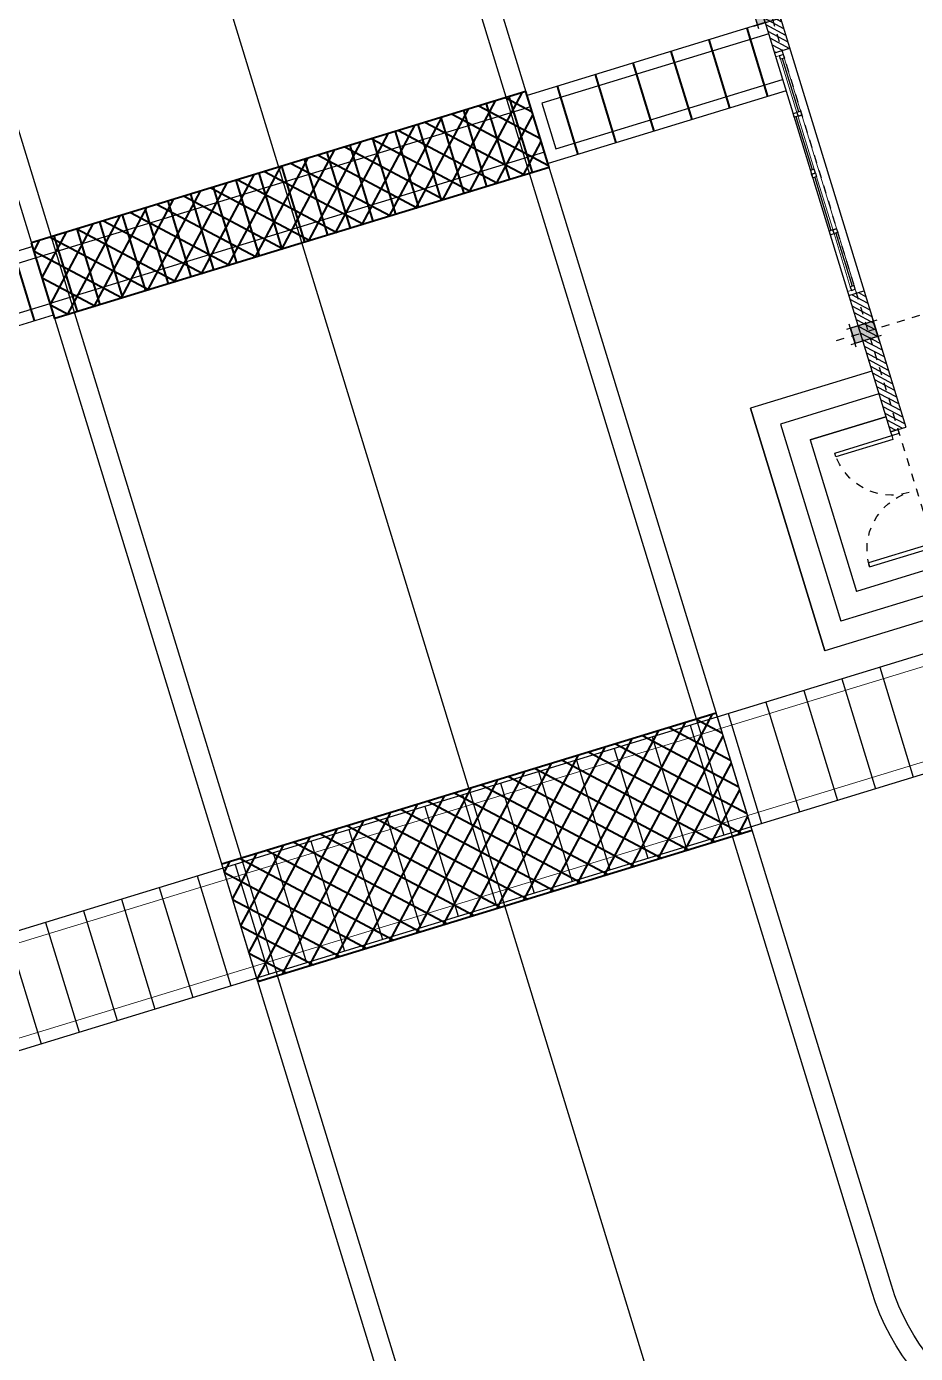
# Model space of a CAD drawing. Header units: inches. Extents: x 543393 to 2689207, y 1841861 to 9121372.
# Drawn here: x 547505.91 to 547517.12, y 1841939.28 to 1841956.02 of the extents above; entities that cross this region are included whole.
import ezdxf

# ---------------------------------------------------------------- set-up
doc = ezdxf.new("R2010")
doc.units = ezdxf.units.IN
doc.header["$MEASUREMENT"] = 0
for name, pattern in [('02 Xref HH1 MBXD$0$HIDDEN', [0.375, 0.25, -0.125]), ('ACAD_ISO04W100', [30, 24, -3, 0, -3]), ('DASHDOT', [1, 0.5, -0.25, 0, -0.25]), ('DASHED2', [0.375, 0.25, -0.125])]:
    doc.linetypes.add(name, pattern=pattern)
for name, color, linetype in [('02 Xref HH1 MBXD$0$0.0', 4, 'Continuous'), ('02 Xref HH1 MBXD$0$02', 8, 'Continuous'), ('02 Xref HH1 NDK$0$Nha_cot', 5, 'Continuous'), ('02 Xref HT MBXD V2$0$0.DUONG O TO MOI', 4, 'Continuous'), ('02 Xref HT MBXD V2$0$0.MC HH1', 3, 'Continuous'), ('0_Central_Road', 9, 'Continuous'), ('CENTER', 8, 'ACAD_ISO04W100'), ('Duong', 4, 'Continuous'), ('Giai doan nay (muong cap)', 9, 'Continuous')]:
    doc.layers.add(name, color=color, linetype=linetype)
for name, color, linetype, lineweight in [('02 Xref HH1 NDK$0$00', 11, 'Continuous', 25), ('HTPP-220', 4, 'Continuous', 40), ('Kich thuoc', 8, 'Continuous', 18)]:
    doc.layers.add(name, color=color, linetype=linetype, lineweight=lineweight)
pattern_1 = [(315, (239317.2439360879, 83643.51714219354), (44.19417382415923, 44.19417382415921), [])]

# ---------------------------------------------------------------- blocks, each defined once
blk = doc.blocks.new('02 Xref HH1 MBXD$0$XRF-HH1-NDK$0$A$C36057a99')
h = blk.add_hatch(color=256)
h.dxf.hatch_style = 1
h.paths.add_polyline_path([(-100, 0), (100, 0), (100, 300), (-100, 300)])
blk.add_lwpolyline([(-100, 0), (100, 0), (100, 300), (-100, 300)], close=True)
blk = doc.blocks.new('02 Xref HH1 MBXD$0$CD-1600')
at = {"color": 3}
for points in [[(0, -100), (50, -100), (50, 0), (0, 0)], [(1600, -100.0000000000009), (1550, -100.0000000000009), (1550, -9.094947017729282e-13), (1600, -9.094947017729282e-13)]]:
    blk.add_lwpolyline(points, close=True, dxfattribs=at)
at = {"color": 8}
for points in [[(99.99999999999977, -850), (49.99999999999977, -850), (50, -100), (100, -100)], [(1500, -850), (1550, -850.0000000000009), (1550, -100.0000000000009), (1500, -100)]]:
    blk.add_lwpolyline(points, close=True, dxfattribs=at)
at = {"color": 8, "linetype": '02 Xref HH1 MBXD$0$HIDDEN'}
for centre, start, end in [((50, -100), 270, 0), ((1550, -100), 180, 270)]:
    blk.add_arc(centre, 750, start, end, dxfattribs=at)
blk = doc.blocks.new('fsdfsdfsd')
at = {"layer": '02 Xref HH1 MBXD$0$0.0'}
for p, q in [((-1730.753678335561, -423.1240871244663), (-1730.753678335561, 1176.875912875534)), ((-1730.753678335561, 1176.875912875534), (1469.246321664439, 1176.875912875446)), ((1469.246321664439, -423.1240871246264), (1469.246321664439, 1176.875912875446)), ((1469.246321664439, -423.1240871245536), (1469.246321664439, 1176.875912875519)), ((1169.246321664439, 876.8759128755191), (-1430.753678335561, 876.8759128755337)), ((-1430.753678335561, -423.1240871244663), (-1430.753678335561, 876.8759128755337)), ((1169.246321664439, -423.1240871246264), (1169.246321664439, 876.8759128754464)), ((1169.246321664439, -423.1240871245536), (1169.246321664439, 876.8759128755191)), ((869.2463216644392, 576.8759128755191), (-1130.753678335561, 576.8759128755337)), ((-1130.753678335561, -423.1240871244663), (-1130.753678335561, 576.8759128755337)), ((869.2463216644392, 576.8759128755191), (869.1889244695631, -423.1240871249029))]:
    blk.add_line(p, q, dxfattribs=at)
at = {"layer": '02 Xref HH1 MBXD$0$0.0', "xscale": -1, "rotation": 180}
blk.add_blockref('02 Xref HH1 MBXD$0$CD-1600', (-930.7536783355608, -523.1240871246846), dxfattribs=at)
blk = doc.blocks.new('02 Xref HH1 NDK$0$333')
at = {"layer": '02 Xref HH1 NDK$0$Nha_cot'}
h = blk.add_hatch(color=256, dxfattribs=at)
h.paths.add_polyline_path([(-99.99999999998545, 99.99999999999818), (-99.99999999998545, 0), (100.0000000000146, 0), (100.0000000000146, 99.99999999999818)])
h.paths.add_polyline_path([(100.0000000000146, -200.0000000000018), (100.0000000000146, 0), (-99.99999999998545, 0), (-99.99999999998543, -200.0000000000018)])
for p, q in [((150.0000000000146, 99.99999999999818), (-149.9999999999854, 99.99999999999818)), ((-99.99999999998545, 149.9999999999982), (-99.99999999998545, -250.0000000000018)), ((100.0000000000146, 99.99999999999272), (-99.99999999998545, 99.99999999999272)), ((99.99999999998545, 0), (-99.99999999998545, 0)), ((100.0000000000146, 149.9999999999982), (100.0000000000146, -250.0000000000018)), ((150.0000000000146, -200.0000000000018), (-149.9999999999854, -200.0000000000018))]:
    blk.add_line(p, q, dxfattribs=at)
blk = doc.blocks.new('02 Xref HH1 NDK$0$khung')
at = {"layer": '02 Xref HH1 NDK$0$Nha_cot', "extrusion": (0, 0, -1), "zscale": -1}
for p in [(-12700.00000000001, -149.9999999999982), (-16900.00000000001, -149.9999999999982)]:
    blk.add_blockref('02 Xref HH1 NDK$0$333', p, dxfattribs=at)
blk = doc.blocks.new('NDK1')
at = {"layer": '02 Xref HH1 MBXD$0$02'}
h = blk.add_hatch(dxfattribs=at)
h.set_pattern_fill('ANSI31', color=256, scale=500, angle=-90.00000000000001)
h.set_pattern_definition(pattern_1)
h.paths.add_polyline_path([(250617.2439360879, 72343.5171421936), (250417.2439360879, 72343.5171421936), (250417.2439360879, 70543.51714219354), (250617.2439360879, 70543.51714219354)])
h = blk.add_hatch(dxfattribs=at)
h.set_pattern_fill('ANSI31', color=256, scale=500, angle=-90.00000000000001)
h.set_pattern_definition(pattern_1)
h.paths.add_polyline_path([(250617.2439360879, 67343.51714219354), (250417.2439360879, 67343.51714219354), (250417.2439360879, 65543.51714219354), (250617.2439360879, 65543.51714219354)])
at = {"color": 8, "lineweight": 25}
for p, q in [((250567.2439360879, 70493.51714219357), (250517.2439360879, 70493.51714219357)), ((250517.2439360879, 70493.51714219357), (250517.2439360879, 70443.51714219354)), ((250567.2439360879, 70493.51714219357), (250517.2439360879, 70493.51714219357)), ((250567.2439360879, 70443.51714219354), (250567.2439360879, 70493.51714219357)), ((250517.2439360879, 70443.51714219354), (250567.2439360879, 70443.51714219354)), ((250542.6439360879, 69743.51714219354), (250542.6439360879, 70443.51714219354)), ((250517.2439360879, 69743.51714219354), (250567.2439360879, 69743.51714219354)), ((250517.2439360879, 69693.51714219354), (250517.2439360879, 69743.51714219354)), ((250567.2439360879, 69693.51714219354), (250517.2439360879, 69693.51714219354)), ((250517.2439360879, 69693.51714219354), (250567.2439360879, 69693.51714219354)), ((250567.2439360878, 69743.51714219348), (250567.2439360878, 69693.51714219351)), ((250617.2439360876, 69743.5171421936), (250567.2439360876, 69743.5171421936)), ((250567.2439360876, 69743.51714219354), (250567.2439360876, 69693.51714219354)), ((250617.2439360876, 69743.5171421936), (250567.2439360876, 69743.5171421936)), ((250567.2439360876, 69693.5171421936), (250617.2439360876, 69693.5171421936)), ((250592.6439360876, 68993.5171421936), (250592.6439360876, 69693.5171421936)), ((250617.2439360876, 69693.5171421936), (250617.2439360876, 69743.5171421936)), ((250567.2439360876, 68993.5171421936), (250617.2439360876, 68993.5171421936)), ((250567.2439360876, 68943.5171421936), (250567.2439360876, 68993.5171421936)), ((250617.2439360876, 68993.5171421936), (250617.2439360876, 68943.5171421936)), ((250617.2439360876, 68943.5171421936), (250567.2439360876, 68943.5171421936)), ((250567.2439360876, 68943.5171421936), (250617.2439360876, 68943.5171421936)), ((250617.2439360876, 68943.51714219354), (250567.2439360876, 68943.51714219354)), ((250567.2439360876, 68943.51714219354), (250567.2439360876, 68893.51714219354)), ((250567.2439360876, 68943.51714219354), (250617.2439360876, 68943.51714219354)), ((250567.2439360876, 68893.51714219354), (250617.2439360876, 68893.51714219354)), ((250592.6439360876, 68893.51714219354), (250592.6439360876, 68193.51714219354)), ((250617.2439360876, 68893.51714219354), (250617.2439360876, 68943.51714219354)), ((250567.2439360879, 68193.51714219354), (250517.2439360879, 68193.51714219354)), ((250517.2439360879, 68193.51714219354), (250517.2439360879, 68143.51714219354)), ((250517.2439360879, 68193.51714219354), (250567.2439360879, 68193.51714219354)), ((250517.2439360879, 68143.51714219354), (250567.2439360879, 68143.51714219354)), ((250542.6439360879, 68143.51714219354), (250542.6439360879, 67443.51714219354)), ((250567.2439360878, 68143.5171421936), (250567.2439360878, 68193.5171421936)), ((250567.2439360876, 68193.51714219354), (250617.2439360876, 68193.51714219354)), ((250567.2439360876, 68143.51714219354), (250567.2439360876, 68193.51714219357)), ((250617.2439360876, 68143.51714219354), (250567.2439360876, 68143.51714219354)), ((250617.2439360876, 68143.51714219354), (250567.2439360876, 68143.51714219354)), ((250617.2439360876, 68193.51714219354), (250617.2439360876, 68143.51714219354)), ((250517.2439360879, 67443.51714219354), (250567.2439360879, 67443.51714219354)), ((250517.2439360879, 67393.51714219354), (250517.2439360879, 67443.51714219354)), ((250567.2439360879, 67393.51714219354), (250517.2439360879, 67393.51714219354)), ((250567.2439360879, 67393.51714219354), (250517.2439360879, 67393.51714219354)), ((250567.2439360879, 67443.51714219354), (250567.2439360879, 67393.51714219354))]:
    blk.add_line(p, q, dxfattribs=at)
at = {"color": 8}
for p, q in [((250517.2439360879, 70443.51714219354), (250517.2439360879, 69743.51714219354)), ((250567.2439360879, 69743.51714219354), (250567.2439360879, 70443.51714219354)), ((250567.2439360876, 69743.5171421936), (250567.2439360876, 68993.5171421936)), ((250617.2439360876, 68993.5171421936), (250617.2439360876, 69693.5171421936)), ((250567.2439360876, 68143.51714219354), (250567.2439360876, 68893.51714219354)), ((250617.2439360876, 68893.51714219354), (250617.2439360876, 68193.51714219354)), ((250567.2439360879, 68143.51714219354), (250567.2439360879, 67443.51714219354))]:
    blk.add_line(p, q, dxfattribs=at)
at = {"color": 3}
for points in [[(250517.2439360879, 70493.51714219357), (250517.2439360879, 70543.51714219357), (250617.2439360879, 70543.51714219357), (250617.2439360879, 70493.51714219357)], [(250517.2439360879, 67393.51714219354), (250517.2439360879, 70493.51714219357), (250617.2439360879, 70493.51714219357), (250617.2439360879, 67393.51714219354)], [(250517.2439360879, 67343.51714219354), (250517.2439360879, 67393.51714219354), (250617.2439360879, 67393.51714219354), (250617.2439360879, 67343.51714219354)]]:
    blk.add_lwpolyline(points, close=True, dxfattribs=at)
blk.add_point((250617.2439360879, 70543.51714219357))
at = {"layer": '02 Xref HH1 MBXD$0$0.0'}
for p, q in [((252217.243936088, 71543.5171421936), (252217.243936088, 74743.5171421936)), ((250417.2439360879, 56393.51714219354), (250417.2439360879, 72343.5171421936)), ((250617.2439360878, 72343.5171421936), (250417.2439360879, 72343.5171421936)), ((250617.2439360879, 72343.5171421936), (250417.2439360879, 72343.5171421936)), ((250617.2439360879, 54143.51714219354), (250617.2439360879, 72343.5171421936)), ((250617.2439360879, 72143.5171421936), (251617.2439360879, 72143.5171421936)), ((250617.2439360879, 72143.5171421936), (251617.243936088, 72143.5171421936)), ((250617.2439360879, 70543.51714219354), (250417.2439360879, 70543.51714219354)), ((250617.2439360879, 67343.51714219354), (250417.2439360879, 67343.51714219354))]:
    blk.add_line(p, q, dxfattribs=at)
at = {"layer": 'CENTER', "color": 8, "ltscale": 0.015}
for p, q in [((250517.2439360879, 53722.5562985695), (250517.2439360879, 84104.2383448125)), ((250932.561112349, 71043.5171421936), (238692.5019697165, 71043.5171421936))]:
    blk.add_line(p, q, dxfattribs=at)
at = {"rotation": 270}
blk.add_blockref('fsdfsdfsd', (251040.3680232125, 73012.76346385802), dxfattribs=at)
at = {"layer": '02 Xref HH1 MBXD$0$02', "rotation": 270}
blk.add_blockref('02 Xref HH1 MBXD$0$XRF-HH1-NDK$0$A$C36057a99', (250417.2439360879, 71043.51714219354), dxfattribs=at)
at = {"layer": '02 Xref HH1 NDK$0$00', "lineweight": 20, "ltscale": 0.5, "rotation": 270}
blk.add_blockref('02 Xref HH1 NDK$0$khung', (250767.2439360879, 83743.5171421936), dxfattribs=at)
blk = doc.blocks.new('*U236')
at = {"layer": 'HTPP-220', "color": 8}
blk.add_lwpolyline([(-0.5, 0), (0.5, 0)], dxfattribs=at)
blk = doc.blocks.new('*U237')
at = {"layer": 'HTPP-220', "color": 0, "linetype": 'ByBlock', "lineweight": -2, "transparency": 16777216}
for p in [(3.673940397442059e-16, 6), (3.490243377569957e-16, 5.7), (3.306546357697853e-16, 5.399999999999999), (3.12284933782575e-16, 5.1), (2.939152317953648e-16, 4.8), (2.755455298081545e-16, 4.5), (2.571758278209442e-16, 4.2), (2.388061258337339e-16, 3.9), (2.204364238465236e-16, 3.6), (2.020667218593133e-16, 3.3), (1.83697019872103e-16, 3), (1.653273178848927e-16, 2.7), (1.469576158976824e-16, 2.4), (1.285879139104721e-16, 2.1), (1.102182119232618e-16, 1.8), (9.184850993605148e-17, 1.5), (7.347880794884119e-17, 1.2), (5.510910596163089e-17, 0.8999999999999999), (3.673940397442059e-17, 0.6), (1.83697019872103e-17, 0.3), (0, 0)]:
    blk.add_blockref('*U236', p, dxfattribs=at)
blk = doc.blocks.new('*U254')
at = {"layer": '02 Xref HT MBXD V2$0$0.MC HH1', "color": 8}
blk.add_lwpolyline([(0, -0.7249999999998837), (0, 0.7249999999998837)], dxfattribs=at)
blk = doc.blocks.new('*U255')
at = {"layer": '02 Xref HT MBXD V2$0$0.DUONG O TO MOI', "color": 0, "linetype": 'ByBlock', "lineweight": -2, "transparency": 16777216}
for p in [(1, 0), (1.5, 0), (2, 0), (2.5, 0), (3.000000000000001, 0), (3.500000000000001, 0), (4.000000000000001, 0), (4.500000000000001, 0), (5.000000000000001, 0), (5.500000000000001, 0), (6.000000000000002, 0), (6.500000000000002, 0), (7.000000000000002, 0), (7.500000000000002, 0), (8.000000000000002, 0), (8.500000000000002, 0), (9.000000000000002, 0), (9.500000000000002, 0), (10, 0), (10.5, 0), (11, 0), (11.5, 0), (12, 0), (12.5, 0)]:
    blk.add_blockref('*U254', p, dxfattribs=at)

msp = doc.modelspace()

# ---------------------------------------------------------------- linework, layer by layer
at = {"layer": '02 Xref HT MBXD V2$0$0.DUONG O TO MOI'}
msp.add_lwpolyline([(547508.8244299028, 1841943.970345217), (547508.370935268, 1841945.452520178)], dxfattribs=at)
at = {"layer": '0_Central_Road', "linetype": 'DASHED2', "ltscale": 1000}
msp.add_lwpolyline([(547506.0303177979, 1841953.102455463), (547505.0740758873, 1841952.809878279), (547505.2496221976, 1841952.236133133), (547506.2058641082, 1841952.528710317)], dxfattribs=at)
at = {"layer": 'Duong'}
msp.add_lwpolyline([(547505.9864312203, 1841953.24589175), (547504.8867530231, 1841952.909427988), (547505.1500724886, 1841952.048810269), (547506.2497506858, 1841952.38527403)], dxfattribs=at)
at = {"layer": 'HTPP-220'}
msp.add_lwpolyline([(547506.2643795449, 1841952.337461935), (547505.9718023612, 1841953.293703845)], dxfattribs=at)
at = {"layer": 'HTPP-220', "color": 8}
msp.add_lwpolyline([(547506.010383197, 1841952.312035799), (547505.7470637315, 1841953.172653519)], dxfattribs=at)

# ---------------------------------------------------------------- block references
at = {"layer": 'Kich thuoc', "xscale": 0.001, "yscale": 0.001, "zscale": 0.001, "rotation": 197.0123114188912}
msp.add_blockref('NDK1', (547735.2882945249, 1842093.41127151), dxfattribs=at)

# ---------------------------------------------------------------- next in the draw order: hatches: boundary and pattern name
at = {"layer": 'HTPP-220'}
h = msp.add_hatch(dxfattribs=at)
h.set_pattern_fill('ANSI37', color=8, scale=2, angle=107.0123114188912)
h.set_pattern_definition([(152.0123114188912, (547523.8528580661, 1841924.451349284), (-0.1173204571915243, -0.220762112520178), []), (242.0123114188912, (547523.8528580661, 1841924.451349284), (0.220762112520178, -0.1173204571915243), [])])
h.paths.add_polyline_path([(547505.9718023612, 1841953.293703845), (547506.2643795449, 1841952.337461935), (547512.4990768018, 1841954.245065173), (547512.2064996181, 1841955.201307083)])
h = msp.add_hatch(dxfattribs=at)
h.set_pattern_fill('ANSI37', color=8, scale=2, angle=107.0123114188912)
h.set_pattern_definition([(152.0123114188912, (547526.2519909729, 1841916.610165617), (-0.1173204571915243, -0.220762112520178), []), (242.0123114188912, (547526.2519909729, 1841916.610165617), (0.220762112520178, -0.1173204571915243), [])])
h.paths.add_polyline_path([(547508.370935268, 1841945.452520178), (547508.8244299028, 1841943.970345217), (547515.0591271599, 1841945.877948455), (547514.6056325249, 1841947.360123416)])

# ---------------------------------------------------------------- next in the draw order: linework, layer by layer
at = {"layer": '02 Xref HT MBXD V2$0$0.DUONG O TO MOI', "color": 3}
for points in [[(547517.6233143186, 1841948.231142383), (547500.6893159468, 1841943.049920457), (547500.4442058301, 1841943.196764478), (547496.9075714631, 1841954.755690436), (547496.3338263168, 1841954.580144126), (547499.8765201557, 1841943.001413749), (547499.7494805536, 1841942.762363104), (547494.1969729149, 1841941.063486461), (547493.9320583799, 1841941.204271009), (547488.9660400262, 1841957.434910793), (547478.8790474252, 1841954.348637481)], [(547505.9920930188, 1841925.064379113), (547500.9865132611, 1841941.424319042), (547501.1135528632, 1841941.663369687), (547518.0475512351, 1841946.844591613)]]:
    msp.add_lwpolyline(points, dxfattribs=at)
at = {"layer": '02 Xref HT MBXD V2$0$0.DUONG O TO MOI'}
msp.add_lwpolyline([(547515.0591271599, 1841945.877948455), (547514.6056325249, 1841947.360123416)], dxfattribs=at)
at = {"layer": '0_Central_Road', "linetype": 'DASHDOT', "ltscale": 1000}
msp.add_line((547514.2823960014, 1841937.274211552), (547505.4465650518, 1841966.152717251), dxfattribs=at)
at = {"layer": '0_Central_Road', "linetype": 'DASHED2', "ltscale": 1000}
for points in [[(547515.267614654, 1841955.928751058), (547512.4084513414, 1841955.053945279), (547512.5839976517, 1841954.480200132), (547515.4431609644, 1841955.355005912)], [(547512.265015055, 1841955.010058701), (547506.0303177979, 1841953.102455463)], [(547512.4405613651, 1841954.436313555), (547506.2058641082, 1841952.528710317)]]:
    msp.add_lwpolyline(points, dxfattribs=at)
at = {"layer": 'Duong', "color": 8}
msp.add_lwpolyline([(547482.2397520982, 1842002.660441537), (547482.5030715637, 1842001.799823817, -0.414213562373095), (547482.0119596659, 1842000.875697688), (547441.3621160472, 1841988.438241606), (547476.0383638665, 1841875.104450364), (547531.5195195181, 1841892.079778566), (547519.7403621, 1841930.578077886, -0.4142135623730951), (547521.5588034515, 1841933.999842204), (547531.3698454539, 1841937.00168411), (547530.0473965834, 1841941.323897546), (547520.2363545808, 1841938.32205564, -0.4142135623730951), (547516.8145902624, 1841940.140496992), (547509.2953566397, 1841964.715914093, -0.414213562373095), (547512.4411274449, 1841970.635316601), (547536.8826706791, 1841978.113589418), (547526.0982756858, 1842013.360666241), (547513.552381819, 1842009.522053591), (547522.2126664583, 1841981.217293037, -0.4142135623730951), (547520.3942251068, 1841977.795528719), (547511.1186785742, 1841974.957530037, -0.414213562373095), (547505.1992760671, 1841978.103300842), (547496.3341873991, 1842007.077430732)], format="xyb", dxfattribs=at)
at = {"layer": 'Duong'}
for points in [[(547482.4883749951, 1842002.736511605), (547482.7516944604, 1842001.875893885, -0.4142135623730951), (547482.0880297336, 1842000.627074791), (547441.6868090117, 1841988.265688777), (547476.2109166954, 1841875.429143329), (547531.1948265536, 1841892.252331395), (547519.4917392032, 1841930.502007818, -0.414213562373095), (547521.4827333837, 1841934.248465101), (547531.0451524894, 1841937.174236939), (547529.8748437543, 1841940.999204581), (547520.3124246486, 1841938.073432744, -0.414213562373095), (547516.5659673656, 1841940.064426924), (547509.046733743, 1841964.639844026, -0.414213562373095), (547512.365057377, 1841970.883939497), (547536.5579777146, 1841978.286142247), (547525.9081682258, 1842013.093347791), (547513.8595201526, 1842009.406875276), (547522.4612893551, 1841981.293363105, -0.4142135623730949), (547520.4702951746, 1841977.546905822), (547511.194748642, 1841974.70890714, -0.414213562373095), (547504.9506531704, 1841978.027230774), (547496.0855645024, 1842007.001360664)], [(547531.0451524894, 1841937.174236939), (547529.8748437543, 1841940.999204581), (547520.3124246486, 1841938.073432744, -0.414213562373095), (547516.5659673656, 1841940.064426924), (547509.046733743, 1841964.639844026, -0.414213562373095), (547512.365057377, 1841970.883939497), (547536.5579777146, 1841978.286142247), (547525.9081682258, 1842013.093347791), (547513.8595201526, 1842009.406875276), (547522.4612893551, 1841981.293363105, -0.414213562373095), (547520.4702951746, 1841977.546905822), (547511.194748642, 1841974.70890714, -0.414213562373095), (547504.9506531704, 1841978.027230774), (547496.1733376575, 1842006.714488091), (547495.9820892754, 1842006.655972654), (547495.9820892754, 1842006.655972654), (547489.7665168566, 1842004.75422096), (547489.7665168566, 1842004.75422096), (547489.7665168566, 1842004.75422096), (547489.7226302791, 1842004.897657247), (547486.9495287384, 1842004.049183414)]]:
    msp.add_lwpolyline(points, format="xyb", dxfattribs=at)
msp.add_lwpolyline([(547522.5316032525, 1841900.059287398), (547493.859039244, 1841993.770994635, 0.414213562373095), (547486.366124678, 1841997.752982996), (547452.4195368525, 1841987.366492972, 0.414213562373095), (547448.4375484916, 1841979.873578406), (547477.1101125001, 1841886.16187117, 0.414213562373095), (547484.6030270662, 1841882.179882809), (547518.5496148916, 1841892.566372832, 0.414213562373095)], format="xyb", close=True, dxfattribs=at)
at = {"layer": 'Duong', "color": 8}
msp.add_lwpolyline([(547486.4421947459, 1841997.504360099), (547452.4956069203, 1841987.117870075, 0.4142135623730951), (547448.6861713885, 1841979.949648474), (547477.358735397, 1841886.237941237, 0.4142135623730951), (547484.5269569984, 1841882.428505705), (547518.4735448239, 1841892.814995729, 0.4142135623730951), (547522.2829803558, 1841899.983217331), (547493.6104163474, 1841993.694924567, 0.4142135623730951)], format="xyb", close=True, dxfattribs=at)
at = {"layer": 'Duong'}
for points in [[(547515.2237280766, 1841956.072187345), (547512.2211284772, 1841955.153494988)], [(547515.4870475419, 1841955.211569625), (547512.4844479427, 1841954.292877268)]]:
    msp.add_lwpolyline(points, dxfattribs=at)
at = {"layer": 'Giai doan nay (muong cap)', "color": 8, "linetype": '02 Xref HH1 MBXD$0$HIDDEN', "lineweight": 15, "ltscale": 1000}
for points in [[(547517.6672008962, 1841948.087706096), (547500.741405783, 1841942.908994086), (547500.3667600547, 1841943.108093504), (547496.8412049904, 1841954.630808527), (547496.4587082262, 1841954.513777653), (547499.9842632904, 1841942.991062631), (547499.7851638724, 1841942.616416902), (547494.1814462373, 1841940.901871758), (547493.8068005089, 1841941.100971176), (547488.8664903172, 1841957.247587929), (547478.9311372614, 1841954.20771111)], [(547505.8672111094, 1841925.130745585), (547500.8787701263, 1841941.434670161), (547501.0778695443, 1841941.809315889), (547518.0036646575, 1841946.988027899)]]:
    msp.add_lwpolyline(points, dxfattribs=at)
at = {"layer": 'HTPP-220', "color": 8}
for points in [[(547515.2572424723, 1841955.141257166), (547514.9939230068, 1841956.001874886)], [(547514.779121517, 1841954.994968574), (547514.5158020516, 1841955.855586294)], [(547514.3010005617, 1841954.848679983), (547514.0376810962, 1841955.709297702)], [(547513.8228796064, 1841954.702391391), (547513.5595601411, 1841955.56300911)], [(547512.8666376958, 1841954.409814207), (547512.6033182305, 1841955.270431926)], [(547513.3447586511, 1841954.556102799), (547513.0814391857, 1841955.416720518)]]:
    msp.add_lwpolyline(points, dxfattribs=at)
at = {"layer": 'HTPP-220'}
for points in [[(547512.2064996181, 1841955.201307083), (547505.9718023612, 1841953.293703845)], [(547512.4990768018, 1841954.245065173), (547512.2064996181, 1841955.201307083)], [(547512.4990768018, 1841954.245065173), (547506.2643795449, 1841952.337461935)], [(547514.6056325249, 1841947.360123416), (547508.370935268, 1841945.452520178)], [(547515.0591271599, 1841945.877948455), (547508.8244299028, 1841943.970345217)]]:
    msp.add_lwpolyline(points, dxfattribs=at)

# ---------------------------------------------------------------- next in the draw order: block references
at = {"layer": '02 Xref HT MBXD V2$0$0.DUONG O TO MOI', "rotation": 197.0123114188912}
msp.add_blockref('*U255', (547517.8349794416, 1841947.537728293), dxfattribs=at)
at = {"layer": 'HTPP-220', "extrusion": (0, 0, -1), "zscale": -1, "rotation": 72.98768858110883}
msp.add_blockref('*U237', (-547506.404847051, 1841952.903320407), dxfattribs=at)

doc.saveas('drawing.dxf')
